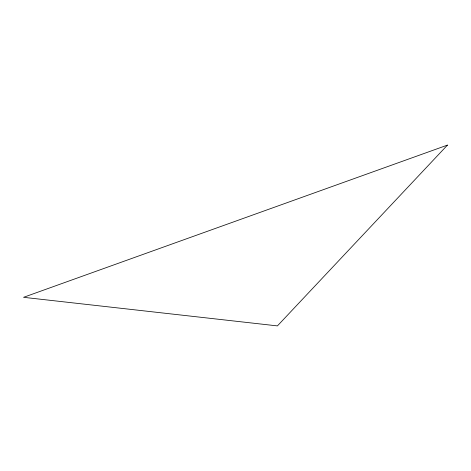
<?xml version="1.0" encoding="UTF-8"?>
<svg xmlns="http://www.w3.org/2000/svg" width="471" height="471" viewBox="0 0 471 471"><rect width="100%" height="100%" fill="white"/><g stroke="black" fill="none" stroke-linecap="round" stroke-linejoin="round"><path stroke-width="0.71" d="M447.45 145.103L277.419 325.897L23.55 297.319L447.45 145.103"/></g></svg>
